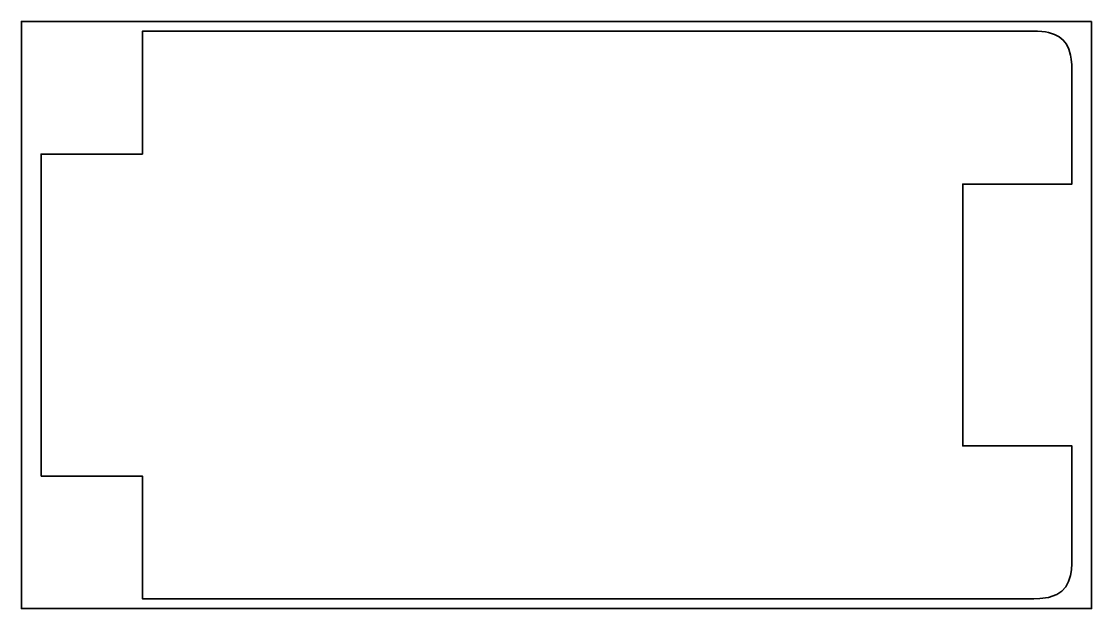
# Model space of a CAD drawing. Header units: millimetres. Extents: x -42 to 502, y 3 to 302.
import ezdxf

# ---------------------------------------------------------------- set-up
doc = ezdxf.new("R2010")
doc.units = ezdxf.units.MM
doc.header["$MEASUREMENT"] = 0
doc.layers.get('0').update_dxf_attribs({"lineweight": 0})
doc.layers.add('Safety', color=7, linetype='Continuous', lineweight=0)

msp = doc.modelspace()

# ---------------------------------------------------------------- linework, layer by layer
at = {"color": 18, "lineweight": 35, "true_color": 0x000000}
msp.add_lwpolyline([(-32, 70.65), (-32, 171.77), (-32, 191.03), (-32, 200.67), (-32, 215.12), (-32, 229.57), (-32, 234.29), (-32, 234.29), (19.52, 234.29), (19.52, 296.75), (19.52, 296.75), (24.17, 296.75), (27.45, 296.75), (33.11, 296.75), (69.37, 296.75), (75.04, 296.75), (218.12, 296.75), (361.2, 296.75), (366.86, 296.75), (426.89, 296.75), (432.55, 296.75), (471.82, 296.75), (474.46, 296.72), (476.74, 296.59), (478.65, 296.36), (480.16, 296.07), (483.08, 295.16), (485.57, 293.86), (487.55, 292.22), (489.16, 290.18), (490.44, 287.64), (491.33, 284.66), (491.7, 282.53), (491.94, 279.65), (492, 276.09), (492, 219.08), (436.47, 219.08), (436.47, 85.92), (492, 85.92), (492, 85.92), (492, 75.43), (492, 57.37), (492, 46.53), (492, 40.75), (492, 34.97), (492, 32.08), (492, 29.19), (492, 28.91), (491.96, 26.11), (491.76, 23.04), (491.26, 20.01), (490.33, 17.1), (488.89, 14.4), (486.88, 12.14), (484.38, 10.44), (480.16, 8.93), (475.69, 8.34), (472.7, 8.25), (471.82, 8.25), (426.89, 8.25), (366.86, 8.25), (361.2, 8.25), (218.12, 8.25), (75.04, 8.25), (69.37, 8.25), (33.11, 8.25), (19.52, 8.25), (19.52, 8.25), (19.52, 70.65), (-32, 70.65)], close=True, dxfattribs=at)
at = {"layer": 'Safety', "color": 18, "lineweight": 35, "true_color": 0x000000}
msp.add_lwpolyline([(502, 301.75), (-42, 301.75), (-42, 3.25), (502, 3.25)], close=True, dxfattribs=at)

doc.saveas('drawing.dxf')
